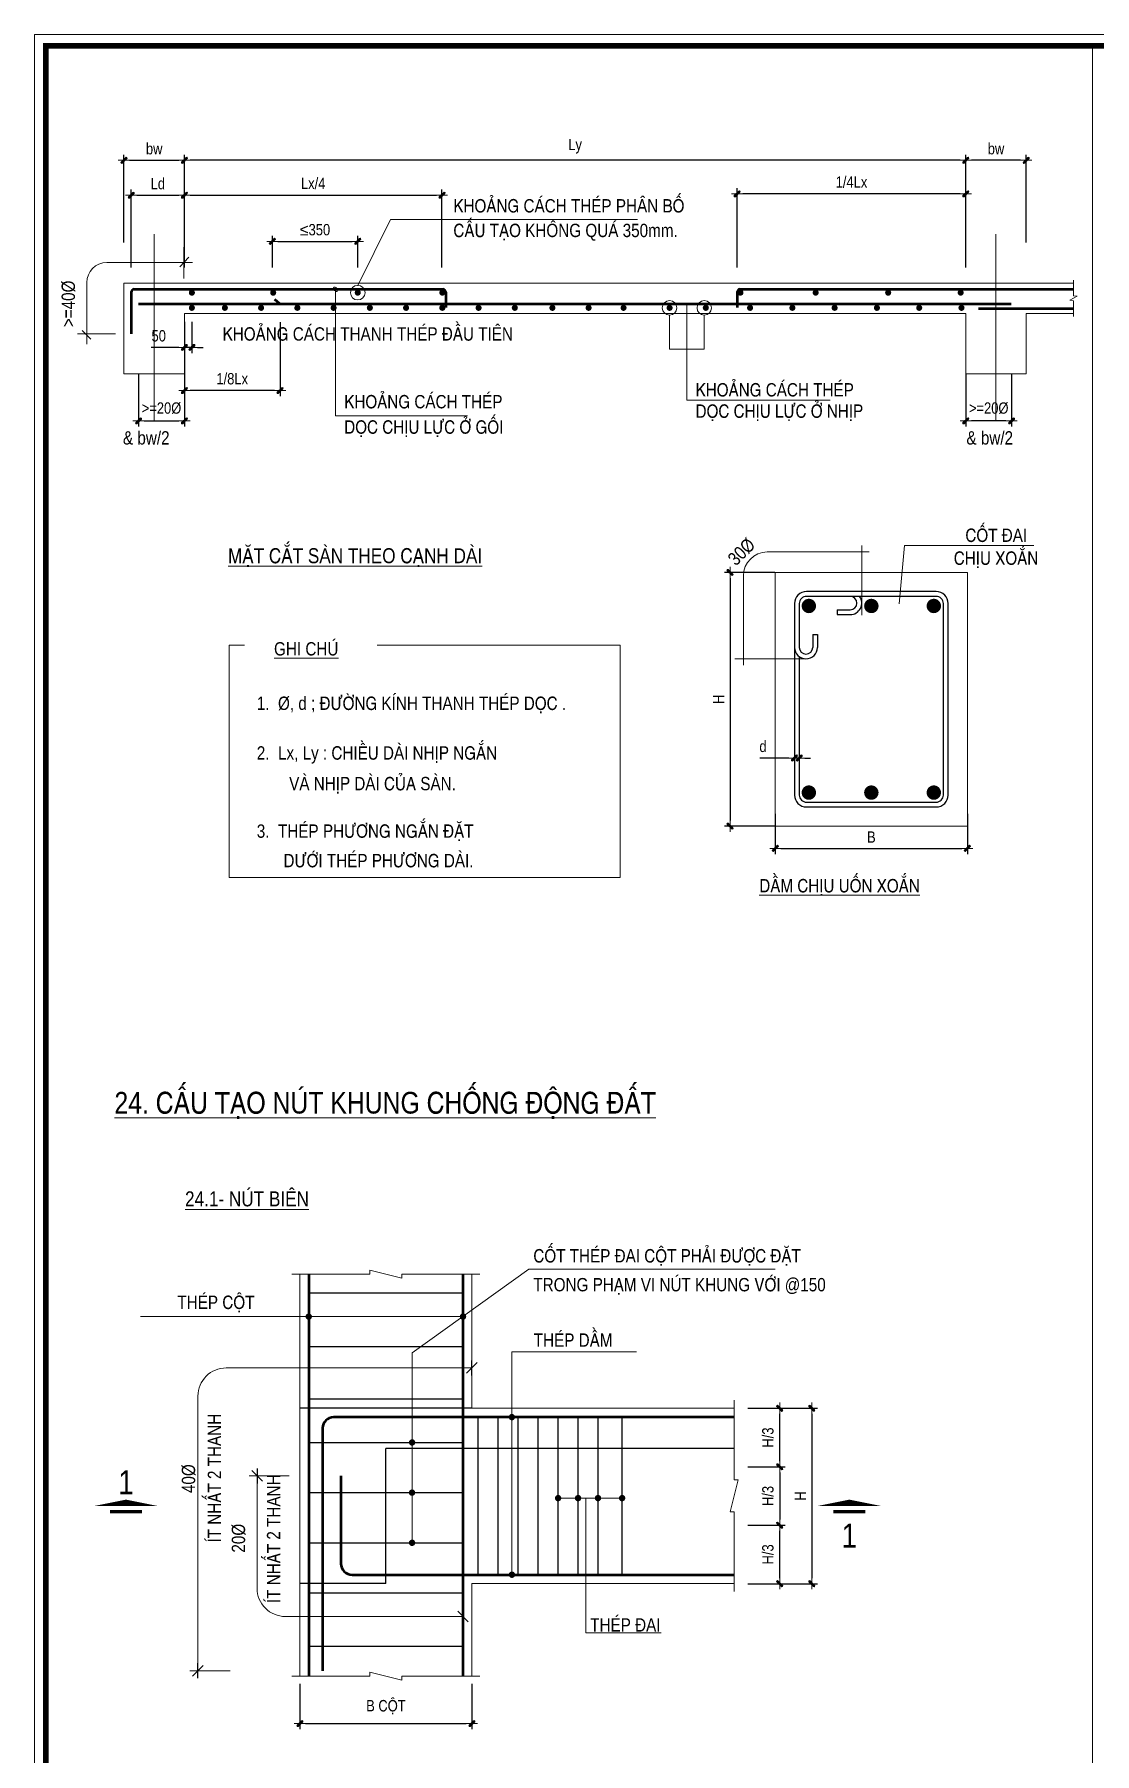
# Model space of a CAD drawing. Header units: millimetres. Extents: x -88960 to 836140, y 175458 to 320791.
# Drawn here: x 80740 to 99507, y 202930 to 233358 of the extents above; entities that cross this region are included whole.
import ezdxf
from ezdxf.enums import TextEntityAlignment as Align

# ---------------------------------------------------------------- set-up
doc = ezdxf.new("R2010")
doc.units = ezdxf.units.MM
doc.header["$LTSCALE"] = 1000
for name, pattern in [('CENTER', [2, 1.25, -0.25, 0.25, -0.25]), ('CENTER2', [1.125, 0.75, -0.125, 0.125, -0.125]), ('HIDDEN', [0.375, 0.25, -0.125])]:
    doc.linetypes.add(name, pattern=pattern)
doc.layers.get('0').update_dxf_attribs({"linetype": 'CONTINUOUS'})
doc.layers.get('DEFPOINTS').update_dxf_attribs({"linetype": 'CONTINUOUS'})
for name, color, linetype, lineweight in [('Ap0314_Kh', 253, 'CONTINUOUS', 15), ('CDAI', 6, 'CONTINUOUS', 25), ('CHUNHO', 1, 'CONTINUOUS', 13), ('CHUTO', 51, 'CONTINUOUS', 15), ('CTHEP', 4, 'CONTINUOUS', 50), ('DBAO', 2, 'CONTINUOUS', 13), ('DBao1', 2, 'CONTINUOUS', 9), ('DGIONG', 4, 'CONTINUOUS', 13), ('DTRUC', 9, 'CENTER', 9), ('HATCH', 253, 'CONTINUOUS', 5), ('KTH', 154, 'CONTINUOUS', 15), ('STICK', 1, 'CONTINUOUS', 9), ('TEXT', 1, 'CONTINUOUS', 15)]:
    doc.layers.add(name, color=color, linetype=linetype, lineweight=lineweight)
doc.layers.add('DIM', color=1, linetype='CONTINUOUS')
doc.layers.add('HIDDEN', color=9, linetype='HIDDEN')
doc.styles.add('Star-HelCon', font='VHELVCN_0.TTF')
doc.styles.add('TTP-HelCon', font='VHELVCN_0.TTF')
doc.dimstyles.new('Star-100', dxfattribs={"dimscale": 100, "dimtxt": 2, "dimasz": 1, "dimexe": 1, "dimexo": 0.0625, "dimgap": 0.09, "dimtad": 0, "dimtoh": 1, "dimdec": 4, "dimrnd": 1, "dimdsep": 46, "dimtxsty": 'Star-HelCon', "dimblk": 'Stick', "dimcen": 0.09, "dimdle": 1.5, "dimclrd": 256, "dimclre": 256, "dimclrt": 7, "dimadec": 0, "dimazin": 0, "dimtfac": 1, "dimtdec": 4, "dimtix": 1, "dimtmove": 0, "dimatfit": 3, "dimfxl": 0.18, "dimtvp": 1, "dimtolj": 1, "dimtzin": 0, "dimarcsym": 2})

# ---------------------------------------------------------------- blocks, each defined once
blk = doc.blocks.new('Stick')
at = {"layer": 'STICK'}
h = blk.add_hatch(color=256, dxfattribs=at)
edge = h.paths.add_edge_path()
edge.add_line((0.3, 0.5), (-0.5, -0.3))
edge.add_arc((-0.4, -0.4), 0.141, 135, 315)
edge.add_line((-0.3, -0.5), (0.5, 0.3))
edge.add_arc((0.4, 0.4), 0.141, 315, 495)
blk.add_line((1, 0), (-1, 0), dxfattribs=at)
blk.add_lwpolyline([(0.3, 0.5), (-0.5, -0.3, 1), (-0.3, -0.5), (0.5, 0.3, 1), (0.3, 0.5, 1)], format="xyb", dxfattribs=at)
blk = doc.blocks.new('*D614')
at = {"layer": 'DEFPOINTS', "color": 0, "transparency": 16777216}
for p in [(97226, 227349), (98037, 227349), (97226, 226517)]:
    blk.add_point(p, dxfattribs=at)
at = {"layer": 'KTH', "lineweight": -2, "transparency": 16777216}
for p, q in [((97226, 227343), (97226, 226417)), ((98037, 227343), (98037, 226417)), ((97937, 226517), (97326, 226517))]:
    blk.add_line(p, q, dxfattribs=at)
at = {"layer": 'KTH', "lineweight": -2, "transparency": 16777216, "xscale": 100, "yscale": 100, "zscale": 100, "rotation": 180}
blk.add_blockref('Stick', (97226, 226517), dxfattribs=at)
at = {"layer": 'KTH', "lineweight": -2, "transparency": 16777216, "xscale": 100, "yscale": 100, "zscale": 100}
blk.add_blockref('Stick', (98037, 226517), dxfattribs=at)
at = {"layer": 'KTH', "color": 7, "transparency": 16777216, "insert": (97632, 226741), "char_height": 200, "attachment_point": 5, "style": 'Star-HelCon'}
blk.add_mtext('\\A1;>=20Þ', dxfattribs=at)
blk = doc.blocks.new('*D615')
at = {"layer": 'DEFPOINTS', "color": 0, "transparency": 16777216}
for p in [(93179, 230535), (93179, 229226), (97226, 229226)]:
    blk.add_point(p, dxfattribs=at)
at = {"layer": 'KTH', "lineweight": -2, "transparency": 16777216}
for p, q in [((93179, 229232), (93179, 230635)), ((97126, 230535), (93279, 230535)), ((97226, 229232), (97226, 230635))]:
    blk.add_line(p, q, dxfattribs=at)
at = {"layer": 'KTH', "lineweight": -2, "transparency": 16777216, "xscale": 100, "yscale": 100, "zscale": 100, "rotation": 180}
blk.add_blockref('Stick', (93179, 230535), dxfattribs=at)
at = {"layer": 'KTH', "lineweight": -2, "transparency": 16777216, "xscale": 100, "yscale": 100, "zscale": 100}
blk.add_blockref('Stick', (97226, 230535), dxfattribs=at)
at = {"layer": 'KTH', "color": 7, "transparency": 16777216, "insert": (95203, 230743), "char_height": 200, "attachment_point": 5, "style": 'Star-HelCon'}
blk.add_mtext('\\A1;1/4Lx', dxfattribs=at)
blk = doc.blocks.new('*D616')
at = {"layer": 'DEFPOINTS', "color": 0, "transparency": 16777216}
for p in [(97226, 231129), (97226, 229670), (98296, 229670)]:
    blk.add_point(p, dxfattribs=at)
at = {"layer": 'KTH', "lineweight": -2, "transparency": 16777216}
for p, q in [((97226, 229676), (97226, 231229)), ((98196, 231129), (97326, 231129)), ((98296, 229676), (98296, 231229))]:
    blk.add_line(p, q, dxfattribs=at)
at = {"layer": 'KTH', "lineweight": -2, "transparency": 16777216, "xscale": 100, "yscale": 100, "zscale": 100, "rotation": 180}
blk.add_blockref('Stick', (97226, 231129), dxfattribs=at)
at = {"layer": 'KTH', "lineweight": -2, "transparency": 16777216, "xscale": 100, "yscale": 100, "zscale": 100}
blk.add_blockref('Stick', (98296, 231129), dxfattribs=at)
at = {"layer": 'KTH', "color": 7, "transparency": 16777216, "insert": (97761, 231333), "char_height": 200, "attachment_point": 5, "style": 'Star-HelCon'}
blk.add_mtext('\\A1;bw', dxfattribs=at)
blk = doc.blocks.new('*D634')
at = {"layer": 'DEFPOINTS', "color": 0, "transparency": 16777216}
for p in [(83396, 228277), (83529, 228277), (83529, 227818)]:
    blk.add_point(p, dxfattribs=at)
at = {"layer": 'KTH', "lineweight": -2, "transparency": 16777216}
for p, q in [((83396, 228271), (83396, 227718)), ((83529, 228271), (83529, 227718)), ((83296, 227818), (82810, 227818)), ((83529, 227818), (83396, 227818)), ((83629, 227818), (83729, 227818))]:
    blk.add_line(p, q, dxfattribs=at)
at = {"layer": 'KTH', "lineweight": -2, "transparency": 16777216, "xscale": 100, "yscale": 100, "zscale": 100}
blk.add_blockref('Stick', (83396, 227818), dxfattribs=at)
at = {"layer": 'KTH', "lineweight": -2, "transparency": 16777216, "xscale": 100, "yscale": 100, "zscale": 100, "rotation": 180}
blk.add_blockref('Stick', (83529, 227818), dxfattribs=at)
at = {"layer": 'KTH', "color": 7, "transparency": 16777216, "insert": (82941, 228022), "char_height": 200, "attachment_point": 5, "style": 'Star-HelCon'}
blk.add_mtext('\\A1;50', dxfattribs=at)
blk = doc.blocks.new('*D635')
at = {"layer": 'DEFPOINTS', "color": 0, "transparency": 16777216}
for p in [(83396, 228270), (85088, 228270), (83396, 227055)]:
    blk.add_point(p, dxfattribs=at)
at = {"layer": 'KTH', "lineweight": -2, "transparency": 16777216}
for p, q in [((83396, 228264), (83396, 226955)), ((85088, 228264), (85088, 226955)), ((84988, 227055), (83496, 227055))]:
    blk.add_line(p, q, dxfattribs=at)
at = {"layer": 'KTH', "lineweight": -2, "transparency": 16777216, "xscale": 100, "yscale": 100, "zscale": 100, "rotation": 180}
blk.add_blockref('Stick', (83396, 227055), dxfattribs=at)
at = {"layer": 'KTH', "lineweight": -2, "transparency": 16777216, "xscale": 100, "yscale": 100, "zscale": 100}
blk.add_blockref('Stick', (85088, 227055), dxfattribs=at)
at = {"layer": 'KTH', "color": 7, "transparency": 16777216, "insert": (84242, 227262), "char_height": 200, "attachment_point": 5, "style": 'Star-HelCon'}
blk.add_mtext('\\A1;1/8Lx', dxfattribs=at)
blk = doc.blocks.new('*D636')
at = {"layer": 'DEFPOINTS', "color": 0, "transparency": 16777216}
for p in [(82585, 227349), (83396, 227349), (83396, 226517)]:
    blk.add_point(p, dxfattribs=at)
at = {"layer": 'KTH', "lineweight": -2, "transparency": 16777216}
for p, q in [((82585, 227343), (82585, 226417)), ((83396, 227343), (83396, 226417)), ((82685, 226517), (83296, 226517))]:
    blk.add_line(p, q, dxfattribs=at)
at = {"layer": 'KTH', "lineweight": -2, "transparency": 16777216, "xscale": 100, "yscale": 100, "zscale": 100, "rotation": 180}
blk.add_blockref('Stick', (82585, 226517), dxfattribs=at)
at = {"layer": 'KTH', "lineweight": -2, "transparency": 16777216, "xscale": 100, "yscale": 100, "zscale": 100}
blk.add_blockref('Stick', (83396, 226517), dxfattribs=at)
at = {"layer": 'KTH', "color": 7, "transparency": 16777216, "insert": (82990, 226741), "char_height": 200, "attachment_point": 5, "style": 'Star-HelCon'}
blk.add_mtext('\\A1;>=20Þ', dxfattribs=at)
blk = doc.blocks.new('*D637')
at = {"layer": 'DEFPOINTS', "color": 0, "transparency": 16777216}
for p in [(83396, 231129), (82326, 229670), (83396, 229670)]:
    blk.add_point(p, dxfattribs=at)
at = {"layer": 'KTH', "lineweight": -2, "transparency": 16777216}
for p, q in [((82326, 229676), (82326, 231229)), ((82426, 231129), (83296, 231129)), ((83396, 229676), (83396, 231229))]:
    blk.add_line(p, q, dxfattribs=at)
at = {"layer": 'KTH', "lineweight": -2, "transparency": 16777216, "xscale": 100, "yscale": 100, "zscale": 100, "rotation": 180}
blk.add_blockref('Stick', (82326, 231129), dxfattribs=at)
at = {"layer": 'KTH', "lineweight": -2, "transparency": 16777216, "xscale": 100, "yscale": 100, "zscale": 100}
blk.add_blockref('Stick', (83396, 231129), dxfattribs=at)
at = {"layer": 'KTH', "color": 7, "transparency": 16777216, "insert": (82861, 231333), "char_height": 200, "attachment_point": 5, "style": 'Star-HelCon'}
blk.add_mtext('\\A1;bw', dxfattribs=at)
blk = doc.blocks.new('*D638')
at = {"layer": 'DEFPOINTS', "color": 0, "transparency": 16777216}
for p in [(83396, 230511), (82455, 229226), (83396, 229226)]:
    blk.add_point(p, dxfattribs=at)
at = {"layer": 'KTH', "lineweight": -2, "transparency": 16777216}
for p, q in [((82455, 229232), (82455, 230611)), ((82555, 230511), (83296, 230511)), ((83396, 229232), (83396, 230611))]:
    blk.add_line(p, q, dxfattribs=at)
at = {"layer": 'KTH', "lineweight": -2, "transparency": 16777216, "xscale": 100, "yscale": 100, "zscale": 100, "rotation": 180}
blk.add_blockref('Stick', (82455, 230511), dxfattribs=at)
at = {"layer": 'KTH', "lineweight": -2, "transparency": 16777216, "xscale": 100, "yscale": 100, "zscale": 100}
blk.add_blockref('Stick', (83396, 230511), dxfattribs=at)
at = {"layer": 'KTH', "color": 7, "transparency": 16777216, "insert": (82925, 230716), "char_height": 200, "attachment_point": 5, "style": 'Star-HelCon'}
blk.add_mtext('\\A1;Ld', dxfattribs=at)
blk = doc.blocks.new('*D639')
at = {"layer": 'DEFPOINTS', "color": 0, "transparency": 16777216}
for p in [(87955, 230511), (83396, 229226), (87955, 229226)]:
    blk.add_point(p, dxfattribs=at)
at = {"layer": 'KTH', "lineweight": -2, "transparency": 16777216}
for p, q in [((83396, 229232), (83396, 230611)), ((83496, 230511), (87855, 230511)), ((87955, 229232), (87955, 230611))]:
    blk.add_line(p, q, dxfattribs=at)
at = {"layer": 'KTH', "lineweight": -2, "transparency": 16777216, "xscale": 100, "yscale": 100, "zscale": 100, "rotation": 180}
blk.add_blockref('Stick', (83396, 230511), dxfattribs=at)
at = {"layer": 'KTH', "lineweight": -2, "transparency": 16777216, "xscale": 100, "yscale": 100, "zscale": 100}
blk.add_blockref('Stick', (87955, 230511), dxfattribs=at)
at = {"layer": 'KTH', "color": 7, "transparency": 16777216, "insert": (85675, 230719), "char_height": 200, "attachment_point": 5, "style": 'Star-HelCon'}
blk.add_mtext('\\A1;Lx/4', dxfattribs=at)
blk = doc.blocks.new('*D640')
at = {"layer": 'DEFPOINTS', "color": 0, "transparency": 16777216}
for p in [(86464, 229695), (84952, 229226), (86464, 229226)]:
    blk.add_point(p, dxfattribs=at)
at = {"layer": 'KTH', "lineweight": -2, "transparency": 16777216}
for p, q in [((84952, 229232), (84952, 229795)), ((86464, 229232), (86464, 229795)), ((85052, 229695), (86364, 229695))]:
    blk.add_line(p, q, dxfattribs=at)
at = {"layer": 'KTH', "lineweight": -2, "transparency": 16777216, "xscale": 100, "yscale": 100, "zscale": 100, "rotation": 180}
blk.add_blockref('Stick', (84952, 229695), dxfattribs=at)
at = {"layer": 'KTH', "lineweight": -2, "transparency": 16777216, "xscale": 100, "yscale": 100, "zscale": 100}
blk.add_blockref('Stick', (86464, 229695), dxfattribs=at)
at = {"layer": 'KTH', "color": 7, "transparency": 16777216, "insert": (85708, 229900), "char_height": 200, "attachment_point": 5, "style": 'Star-HelCon'}
blk.add_mtext('\\A1;{\\fArial|b0|i0|c0|p34;≤}350', dxfattribs=at)
blk = doc.blocks.new('*D660')
at = {"layer": 'DEFPOINTS', "color": 0, "transparency": 16777216}
for p in [(83396, 231129), (83396, 229670), (97226, 229670)]:
    blk.add_point(p, dxfattribs=at)
at = {"layer": 'KTH', "lineweight": -2, "transparency": 16777216}
for p, q in [((83396, 229676), (83396, 231229)), ((97126, 231129), (83496, 231129)), ((97226, 229676), (97226, 231229))]:
    blk.add_line(p, q, dxfattribs=at)
at = {"layer": 'KTH', "lineweight": -2, "transparency": 16777216, "xscale": 100, "yscale": 100, "zscale": 100, "rotation": 180}
blk.add_blockref('Stick', (83396, 231129), dxfattribs=at)
at = {"layer": 'KTH', "lineweight": -2, "transparency": 16777216, "xscale": 100, "yscale": 100, "zscale": 100}
blk.add_blockref('Stick', (97226, 231129), dxfattribs=at)
at = {"layer": 'KTH', "color": 7, "transparency": 16777216, "insert": (90311, 231379), "char_height": 200, "attachment_point": 5, "style": 'Star-HelCon'}
blk.add_mtext('\\A1;Ly', dxfattribs=at)
blk = doc.blocks.new('*D661')
at = {"layer": 'DEFPOINTS', "color": 0, "transparency": 16777216}
for p in [(94194, 220904), (94279, 220904), (94279, 220551)]:
    blk.add_point(p, dxfattribs=at)
at = {"layer": 'KTH', "lineweight": -2, "transparency": 16777216}
for p, q in [((94194, 220898), (94194, 220451)), ((94279, 220898), (94279, 220451)), ((94094, 220551), (93578, 220551)), ((94279, 220551), (94194, 220551)), ((94379, 220551), (94479, 220551))]:
    blk.add_line(p, q, dxfattribs=at)
at = {"layer": 'KTH', "lineweight": -2, "transparency": 16777216, "xscale": 100, "yscale": 100, "zscale": 100}
blk.add_blockref('Stick', (94194, 220551), dxfattribs=at)
at = {"layer": 'KTH', "lineweight": -2, "transparency": 16777216, "xscale": 100, "yscale": 100, "zscale": 100, "rotation": 180}
blk.add_blockref('Stick', (94279, 220551), dxfattribs=at)
at = {"layer": 'KTH', "color": 7, "transparency": 16777216, "insert": (93637, 220755), "char_height": 200, "attachment_point": 5, "style": 'Star-HelCon'}
blk.add_mtext('\\A1;d', dxfattribs=at)
blk = doc.blocks.new('*D662')
at = {"layer": 'DEFPOINTS', "color": 0, "transparency": 16777216}
for p in [(93855, 219568), (97254, 219568), (97254, 218952)]:
    blk.add_point(p, dxfattribs=at)
at = {"layer": 'KTH', "lineweight": -2, "transparency": 16777216}
for p, q in [((93855, 219562), (93855, 218852)), ((97254, 219562), (97254, 218852)), ((93955, 218952), (97154, 218952))]:
    blk.add_line(p, q, dxfattribs=at)
at = {"layer": 'KTH', "lineweight": -2, "transparency": 16777216, "xscale": 100, "yscale": 100, "zscale": 100, "rotation": 180}
blk.add_blockref('Stick', (93855, 218952), dxfattribs=at)
at = {"layer": 'KTH', "lineweight": -2, "transparency": 16777216, "xscale": 100, "yscale": 100, "zscale": 100}
blk.add_blockref('Stick', (97254, 218952), dxfattribs=at)
at = {"layer": 'KTH', "color": 7, "transparency": 16777216, "insert": (95555, 219152), "char_height": 200, "attachment_point": 5, "style": 'Star-HelCon'}
blk.add_mtext('\\A1;B', dxfattribs=at)
blk = doc.blocks.new('*D663')
at = {"layer": 'DEFPOINTS', "color": 0, "transparency": 16777216}
for p in [(93855, 223836), (93053, 219345), (93855, 219345)]:
    blk.add_point(p, dxfattribs=at)
at = {"layer": 'KTH', "lineweight": -2, "transparency": 16777216}
for p, q in [((93848, 223836), (92953, 223836)), ((93053, 223736), (93053, 219445)), ((93848, 219345), (92953, 219345))]:
    blk.add_line(p, q, dxfattribs=at)
at = {"layer": 'KTH', "lineweight": -2, "transparency": 16777216, "xscale": 100, "yscale": 100, "zscale": 100}
for p, rotation in [((93053, 223836), 90), ((93053, 219345), 270)]:
    blk.add_blockref('Stick', p, dxfattribs=dict(at, rotation=rotation))
at = {"layer": 'KTH', "color": 7, "transparency": 16777216, "insert": (92853, 221590), "char_height": 200, "attachment_point": 5, "rotation": 90, "style": 'Star-HelCon'}
blk.add_mtext('\\A1;H', dxfattribs=at)
blk = doc.blocks.new('D')
at = {"layer": 'DIM'}
blk.add_line((150, 0), (-150, 0), dxfattribs=at)
at = {"layer": 'DIM', "color": 3}
blk.add_line((106, 106), (-106, -106), dxfattribs=at)
blk = doc.blocks.new('*D671')
at = {"layer": 'DEFPOINTS', "color": 0, "transparency": 16777216}
for p in [(85439, 204174), (88485, 204174), (88485, 203463)]:
    blk.add_point(p, dxfattribs=at)
at = {"layer": 'KTH', "lineweight": -2, "transparency": 16777216}
for p, q in [((85439, 204168), (85439, 203363)), ((88485, 204168), (88485, 203363)), ((85539, 203463), (88385, 203463))]:
    blk.add_line(p, q, dxfattribs=at)
at = {"layer": 'KTH', "lineweight": -2, "transparency": 16777216, "xscale": 100, "yscale": 100, "zscale": 100, "rotation": 180}
blk.add_blockref('Stick', (85439, 203463), dxfattribs=at)
at = {"layer": 'KTH', "lineweight": -2, "transparency": 16777216, "xscale": 100, "yscale": 100, "zscale": 100}
blk.add_blockref('Stick', (88485, 203463), dxfattribs=at)
at = {"layer": 'KTH', "color": 7, "transparency": 16777216, "insert": (86962, 203753), "char_height": 200, "attachment_point": 5, "style": 'Star-HelCon'}
blk.add_mtext('\\A1;B COÄT', dxfattribs=at)
blk = doc.blocks.new('*D672')
at = {"layer": 'DEFPOINTS', "color": 0, "transparency": 16777216}
for p in [(93790, 209044), (93790, 205938), (94500, 205938)]:
    blk.add_point(p, dxfattribs=at)
at = {"layer": 'KTH', "lineweight": -2, "transparency": 16777216}
for p, q in [((93796, 209044), (94600, 209044)), ((94500, 208944), (94500, 206038)), ((93796, 205938), (94600, 205938))]:
    blk.add_line(p, q, dxfattribs=at)
at = {"layer": 'KTH', "lineweight": -2, "transparency": 16777216, "xscale": 100, "yscale": 100, "zscale": 100}
for p, rotation in [((94500, 209044), 90), ((94500, 205938), 270)]:
    blk.add_blockref('Stick', p, dxfattribs=dict(at, rotation=rotation))
at = {"layer": 'KTH', "color": 7, "transparency": 16777216, "insert": (94300, 207491), "char_height": 200, "attachment_point": 5, "rotation": 90, "style": 'Star-HelCon'}
blk.add_mtext('\\A1;H', dxfattribs=at)
blk = doc.blocks.new('*D673')
at = {"layer": 'DEFPOINTS', "color": 0, "transparency": 16777216}
for p in [(93363, 209042), (93932, 209042), (93363, 208007)]:
    blk.add_point(p, dxfattribs=at)
at = {"layer": 'KTH', "lineweight": -2, "transparency": 16777216}
for p, q in [((93370, 209042), (94032, 209042)), ((93932, 208107), (93932, 208942)), ((93370, 208007), (94032, 208007))]:
    blk.add_line(p, q, dxfattribs=at)
at = {"layer": 'KTH', "lineweight": -2, "transparency": 16777216, "xscale": 100, "yscale": 100, "zscale": 100}
for p, rotation in [((93932, 209042), 90), ((93932, 208007), 270)]:
    blk.add_blockref('Stick', p, dxfattribs=dict(at, rotation=rotation))
at = {"layer": 'KTH', "color": 7, "transparency": 16777216, "insert": (93724, 208524), "char_height": 200, "attachment_point": 5, "rotation": 90, "style": 'Star-HelCon'}
blk.add_mtext('\\A1;H/3', dxfattribs=at)
blk = doc.blocks.new('*D676')
at = {"layer": 'DEFPOINTS', "color": 0, "transparency": 16777216}
for p in [(93363, 206973), (93932, 206973), (93363, 205938)]:
    blk.add_point(p, dxfattribs=at)
at = {"layer": 'KTH', "lineweight": -2, "transparency": 16777216}
for p, q in [((93370, 206973), (94032, 206973)), ((93932, 206038), (93932, 206873)), ((93370, 205938), (94032, 205938))]:
    blk.add_line(p, q, dxfattribs=at)
at = {"layer": 'KTH', "lineweight": -2, "transparency": 16777216, "xscale": 100, "yscale": 100, "zscale": 100}
for p, rotation in [((93932, 206973), 90), ((93932, 205938), 270)]:
    blk.add_blockref('Stick', p, dxfattribs=dict(at, rotation=rotation))
at = {"layer": 'KTH', "color": 7, "transparency": 16777216, "insert": (93724, 206456), "char_height": 200, "attachment_point": 5, "rotation": 90, "style": 'Star-HelCon'}
blk.add_mtext('\\A1;H/3', dxfattribs=at)
blk = doc.blocks.new('*D677')
at = {"layer": 'DEFPOINTS', "color": 0, "transparency": 16777216}
for p in [(93363, 208007), (93363, 206973), (93932, 206973)]:
    blk.add_point(p, dxfattribs=at)
at = {"layer": 'KTH', "lineweight": -2, "transparency": 16777216}
for p, q in [((93370, 208007), (94032, 208007)), ((93932, 207907), (93932, 207073)), ((93370, 206973), (94032, 206973))]:
    blk.add_line(p, q, dxfattribs=at)
at = {"layer": 'KTH', "lineweight": -2, "transparency": 16777216, "xscale": 100, "yscale": 100, "zscale": 100}
for p, rotation in [((93932, 208007), 90), ((93932, 206973), 270)]:
    blk.add_blockref('Stick', p, dxfattribs=dict(at, rotation=rotation))
at = {"layer": 'KTH', "color": 7, "transparency": 16777216, "insert": (93724, 207490), "char_height": 200, "attachment_point": 5, "rotation": 90, "style": 'Star-HelCon'}
blk.add_mtext('\\A1;H/3', dxfattribs=at)
blk = doc.blocks.new('DauCat1')
at = {"layer": 'DBao1'}
blk.add_lwpolyline([(0, -150, 0, 800, 0), (0, -70, 800, 800, 0)], format="xyseb", dxfattribs=at)
at = {"layer": 'DBao1', "const_width": 40}
blk.add_lwpolyline([(-200, 0), (200, 0)], dxfattribs=at)
blk = doc.blocks.new('CHG_XX_Khung ten')
blk.add_lwpolyline([(15, 579), (826, 579), (826, 15), (15, 15)], close=True)
at = {"color": 4, "linetype": 'Continuous', "const_width": 1}
blk.add_lwpolyline([(17, 577), (824, 577), (824, 17), (17, 17)], close=True, dxfattribs=at)

msp = doc.modelspace()

# ---------------------------------------------------------------- linework, layer by layer
at = {"layer": 'CDAI'}
for p, q in [((94952.5161, 223173.18855), (94952.5161, 223088.32935)), ((94952.5161, 223173.18855), (95181.10557, 223173.18855)), ((94952.5161, 223088.32935), (95181.10557, 223088.32935)), ((94517.08233, 222737.75478), (94601.94153, 222737.75478)), ((94517.08233, 222737.75478), (94517.08233, 222509.16531)), ((94601.94153, 222737.75478), (94601.94153, 222509.16531))]:
    msp.add_line(p, q, dxfattribs=at)
at = {"layer": 'CDAI', "ltscale": 5}
for p, q in [((85596.74579, 211083.18169), (88326.68758, 211083.18169)), ((85596.74579, 210133.36986), (88326.68758, 210133.36986)), ((85596.74579, 209207.23429), (88326.68758, 209207.23429)), ((88596.70762, 206096.51426), (88596.70762, 208885.4914)), ((88950.01972, 206096.51426), (88950.01972, 208885.4914)), ((89303.33182, 206096.51426), (89303.33182, 208885.4914)), ((89656.64392, 206096.51426), (89656.64392, 208885.4914)), ((90009.95602, 206096.51426), (90009.95602, 208885.4914)), ((90363.26812, 206096.51426), (90363.26812, 208885.4914)), ((90716.58022, 206096.51426), (90716.58022, 208885.4914)), ((91142.81413, 206096.51426), (91142.81413, 208885.4914)), ((85596.74579, 208437.25938), (88326.68758, 208437.25938)), ((85596.74579, 207549.27206), (88326.68758, 207549.27206)), ((85596.74579, 206661.28473), (88326.68758, 206661.28473)), ((85596.74579, 205773.29741), (88326.68758, 205773.29741)), ((85596.74579, 204830.49164), (88326.68758, 204830.49164))]:
    msp.add_line(p, q, dxfattribs=at)
at = {"layer": 'CDAI'}
msp.add_lwpolyline([(94406.235, 219684.06098), (96702.82128, 219684.06098, 0.4142135624), (96914.96928, 219896.20898), (96914.96928, 223284.03588, 0.4142135624), (96702.82128, 223496.18388), (94406.235, 223496.18388, 0.4142135624), (94194.087, 223284.03588), (94194.087, 219896.20898, 0.4142135624)], format="xyb", close=True, dxfattribs=at)
msp.add_lwpolyline([(94278.9462, 222343.6083), (94278.9462, 219896.20898, 0.4142135624), (94406.235, 219768.92018), (96702.82128, 219768.92018, 0.4142135624), (96830.11008, 219896.20898), (96830.11008, 223284.03588, 0.4142135624), (96702.82128, 223411.32468), (94406.235, 223411.32468, 0.4142135624), (94278.9462, 223284.03588), (94278.9462, 223047.66059)], format="xyb", dxfattribs=at)
msp.add_lwpolyline([(94278.9462, 223047.66059), (94278.9462, 222509.16531)], dxfattribs=at)
for centre, radius, start, end in [((95181.10557, 223292.25662), 203.92727, 270, 35.723565042), ((95181.10557, 223292.25662), 119.06807, 270, 90), ((94398.01426, 222509.16531), 203.92727, 180, 0), ((94398.01426, 222509.16531), 119.06807, 180, 0)]:
    msp.add_arc(centre, radius, start, end, dxfattribs=at)
at = {"layer": 'CTHEP'}
for p, q in [((82508.11213, 228846.33915), (87968.23493, 228846.33915)), ((93232.42219, 228846.33915), (99130.7587, 228846.33915)), ((82454.65083, 228792.87786), (82454.65083, 228056.00925)), ((82584.79002, 228589.72493), (98029.63464, 228589.72493)), ((85087.55297, 228589.72493), (84997.31698, 228664.83869)), ((88021.69622, 228792.87786), (88021.69622, 228525.57138)), ((93178.96089, 228792.87786), (93178.96089, 228525.57138)), ((97448.52319, 228504.18686), (99122.02691, 228504.18686)), ((93124.39415, 208885.4914), (86036.07568, 208885.4914)), ((85839.96836, 208689.38408), (85839.96836, 204396.55951)), ((86166.19959, 207845.0311), (86166.19959, 206292.62158)), ((86362.30691, 206096.51426), (93124.39415, 206096.51426))]:
    msp.add_line(p, q, dxfattribs=at)
for points, const_width in [([(83501.0465, 228786.72982, 1), (83554.50779, 228786.72982, 1)], 53.4613), ([(84940.43191, 228786.72982, 1), (84993.8932, 228786.72982, 1)], 53.4613), ([(86437.34819, 228786.72982, 1), (86490.80949, 228786.72982, 1)], 53.4613), ([(87934.26448, 228786.72982, 1), (87987.72578, 228786.72982, 1)], 53.4613), ([(93211.0314, 228786.72982, 1), (93264.4927, 228786.72982, 1)], 53.4613), ([(94542.81296, 228786.72982, 1), (94596.27425, 228786.72982, 1)], 53.4613), ([(95825.88406, 228786.72982, 1), (95879.34536, 228786.72982, 1)], 53.4613), ([(97108.95517, 228786.72982, 1), (97162.41646, 228786.72982, 1)], 53.4613), ([(83501.0465, 228517.96285, 1), (83554.50779, 228517.96285, 1)], 53.4613), ([(84085.05117, 228517.96285, 1), (84138.51247, 228517.96285, 1)], 53.4613), ([(84726.58672, 228517.96285, 1), (84780.04802, 228517.96285, 1)], 53.4613), ([(85368.12227, 228517.96285, 1), (85421.58357, 228517.96285, 1)], 53.4613), ([(86009.65783, 228517.96285, 1), (86063.11912, 228517.96285, 1)], 53.4613), ([(86651.19338, 228517.96285, 1), (86704.65467, 228517.96285, 1)], 53.4613), ([(87292.72893, 228517.96285, 1), (87346.19023, 228517.96285, 1)], 53.4613), ([(87934.26448, 228517.96285, 1), (87987.72578, 228517.96285, 1)], 53.4613), ([(88575.80003, 228517.96285, 1), (88629.26133, 228517.96285, 1)], 53.4613), ([(89217.33559, 228517.96285, 1), (89270.79688, 228517.96285, 1)], 53.4613), ([(89882.38719, 228517.96285, 1), (89935.84849, 228517.96285, 1)], 53.4613), ([(90523.92274, 228517.96285, 1), (90577.38404, 228517.96285, 1)], 53.4613), ([(91141.94224, 228517.96285, 1), (91195.40354, 228517.96285, 1)], 53.4613), ([(91956.67571, 228517.96285, 1), (92010.137, 228517.96285, 1)], 53.4613), ([(92598.21126, 228517.96285, 1), (92651.67255, 228517.96285, 1)], 53.4613), ([(93381.3663, 228517.96285, 1), (93434.8276, 228517.96285, 1)], 53.4613), ([(94129.82445, 228517.96285, 1), (94183.28574, 228517.96285, 1)], 53.4613), ([(94878.28259, 228517.96285, 1), (94931.74389, 228517.96285, 1)], 53.4613), ([(95626.74073, 228517.96285, 1), (95680.20203, 228517.96285, 1)], 53.4613), ([(96375.19888, 228517.96285, 1), (96428.66017, 228517.96285, 1)], 53.4613), ([(97123.65702, 228517.96285, 1), (97177.11832, 228517.96285, 1)], 53.4613), ([(94385.0202, 223241.60628, -1), (94512.309, 223241.60628, -1)], 127.2888), ([(95490.88374, 223241.60628, -1), (95618.17254, 223241.60628, -1)], 127.2888), ([(96724.03608, 223241.60628, 1), (96596.74728, 223241.60628, 1)], 127.2888), ([(94385.0202, 219938.63858, 1), (94512.309, 219938.63858, 1)], 127.2888), ([(95490.88374, 219938.63858, 1), (95618.17254, 219938.63858, 1)], 127.2888), ([(96724.03608, 219938.63858, -1), (96596.74728, 219938.63858, -1)], 127.2888)]:
    msp.add_lwpolyline(points, format="xyb", close=True, dxfattribs=dict(at, const_width=const_width))
for points in [[(85596.74579, 211415.21638), (85596.74579, 204299.62959)], [(88326.68758, 211415.21638), (88326.68758, 204299.62959)]]:
    msp.add_lwpolyline(points, dxfattribs=at)
for centre, radius, start, end in [((82508.11213, 228792.87786), 53.4613, 90, 180), ((87968.23493, 228792.87786), 53.4613, 0, 90), ((93232.42219, 228792.87786), 53.4613, 90, 180), ((86036.07568, 208689.38408), 196.10732, 90, 180), ((86362.30691, 206292.62158), 196.10732, 180, 270)]:
    msp.add_arc(centre, radius, start, end, dxfattribs=at)
at = {"layer": 'DBAO'}
for p, q in [((99470.16149, 233158.03182), (99470.16149, 192816.00909)), ((82326.34372, 227349.42287), (82326.34372, 228953.26175)), ((82326.34372, 228953.26175), (99130.7587, 228953.26175)), ((83395.56964, 227349.42287), (83395.56964, 228418.64879)), ((83395.56964, 228418.64879), (97226.29597, 228418.64879)), ((97226.29597, 227349.42287), (97226.29597, 228418.64879)), ((98295.52189, 227349.42287), (98295.52189, 228418.64879)), ((98295.52189, 228418.64879), (99130.7587, 228418.64879)), ((82326.34372, 227349.42287), (83395.56964, 227349.42287)), ((97226.29597, 227349.42287), (98295.52189, 227349.42287)), ((85438.57719, 211415.21638), (85438.57719, 204299.62959)), ((88484.85618, 211415.21638), (88484.85618, 209043.66)), ((88484.85618, 209043.66), (93124.39415, 209043.66)), ((88484.85618, 205938.34566), (93124.39415, 205938.34566)), ((88484.85618, 205938.34566), (88484.85618, 204299.62959))]:
    msp.add_line(p, q, dxfattribs=at)
msp.add_lwpolyline([(93854.6502, 219344.62418), (97254.40608, 219344.62418), (97254.40608, 223835.62068), (93854.6502, 223835.62068)], close=True, dxfattribs=at)
at = {"layer": 'DBAO', "ltscale": 300}
msp.add_lwpolyline([(86809.69274, 222547.44554), (91110.32762, 222547.44554), (91110.32762, 218437.56577), (84188.2769, 218437.56577), (84188.2769, 222547.44554), (84458.28674, 222547.44554)], dxfattribs=at)
at = {"layer": 'DBAO'}
for points in [[(88626.28818, 211415.21638), (87244.58068, 211415.21638), (87244.58068, 211344.50038), (86678.85268, 211485.93238), (86678.85268, 211415.21638), (85297.14519, 211415.21638)], [(93124.39415, 209185.092), (93124.39415, 207773.86683), (93195.11015, 207773.86683), (93053.67815, 207208.13883), (93124.39415, 207208.13883), (93124.39415, 205796.91366)], [(88626.28818, 204299.62959), (87244.58068, 204299.62959), (87244.58068, 204228.91359), (86678.85268, 204370.34559), (86678.85268, 204299.62959), (85297.14519, 204299.62959)]]:
    msp.add_lwpolyline(points, dxfattribs=at)
at = {"layer": 'DGIONG'}
for p, q in [((86464.07884, 228915.52804), (87042.77202, 230082.82284)), ((87042.77202, 230082.82284), (91416.74753, 230082.82284)), ((86071.3785, 226605.02781), (86071.3785, 228846.33915)), ((92290.56862, 226883.65617), (92290.56862, 228589.72493)), ((91983.40635, 228389.16463), (91983.40635, 227787.15207)), ((92597.73089, 228389.16463), (92597.73089, 227787.15207)), ((91983.40635, 227787.15207), (92597.73089, 227787.15207)), ((92290.56862, 226883.65617), (94826.11145, 226883.65617)), ((86071.3785, 226605.02781), (88407.85755, 226605.02781)), ((95385.03283, 223076.80213), (95385.03283, 224311.76867)), ((96144.3322, 224313.33432), (96049.45876, 223280.72939)), ((96144.3322, 224313.33432), (98428.12645, 224313.33432)), ((95515.92255, 224197.20875), (93713.57178, 224197.20875)), ((93289.27578, 222191.72266), (93289.27578, 223772.91275)), ((94398.01426, 222305.23805), (93141.30255, 222305.23805)), ((87425.28618, 210023.56094), (87425.28618, 206661.28473)), ((89192.70448, 210041.32069), (89192.70448, 206096.51426)), ((91142.81413, 207451.92543), (90009.95602, 207451.92543))]:
    msp.add_line(p, q, dxfattribs=at)
at = {"layer": 'DGIONG', "linetype": 'ByBlock'}
for p, q in [((89493.63342, 211503.54857), (87425.28618, 210023.56094)), ((91396.22351, 210041.32069), (89192.70448, 210041.32069))]:
    msp.add_line(p, q, dxfattribs=at)
at = {"layer": 'DGIONG'}
for points in [[(99130.7587, 228365.18749), (99130.7587, 228643.18623), (99067.5386, 228654.09023), (99194.8849, 228726.85105), (99130.7587, 228728.7243), (99130.7587, 229006.72304)], [(88326.68758, 210664.45687), (82618.13064, 210664.45687)]]:
    msp.add_lwpolyline(points, dxfattribs=at)
at = {"layer": 'DGIONG', "linetype": 'ByBlock'}
for points in [[(93854.68051, 211503.54857), (89493.63342, 211503.54857)], [(91834.37435, 205069.19252), (90503.46326, 205069.19252), (90503.46326, 207451.92543)]]:
    msp.add_lwpolyline(points, dxfattribs=at)
at = {"layer": 'DGIONG', "const_width": 56.5728}
for points in [[(85568.45939, 210664.45687, 1), (85625.03219, 210664.45687, 1)], [(88298.40118, 210664.45687, 1), (88354.97398, 210664.45687, 1)], [(89164.41808, 208885.4914, 1), (89220.99088, 208885.4914, 1)], [(87396.99978, 208437.25938, 1), (87453.57258, 208437.25938, 1)], [(87396.99978, 207549.27206, 1), (87453.57258, 207549.27206, 1)], [(89981.66962, 207451.92543, 1), (90038.24242, 207451.92543, 1)], [(90334.98172, 207451.92543, 1), (90391.55452, 207451.92543, 1)], [(90688.29382, 207451.92543, 1), (90744.86662, 207451.92543, 1)], [(91114.52773, 207451.92543, 1), (91171.10053, 207451.92543, 1)], [(87396.99978, 206661.28473, 1), (87453.57258, 206661.28473, 1)], [(89164.41808, 206096.51426, 1), (89220.99088, 206096.51426, 1)]]:
    msp.add_lwpolyline(points, format="xyb", close=True, dxfattribs=at)
at = {"layer": 'DGIONG'}
for centre in [(86464.07884, 228786.72982), (91983.40635, 228517.96285), (92597.73089, 228517.96285)]:
    msp.add_circle(centre, 128.79822, dxfattribs=at)
msp.add_arc((93713.57178, 223772.91275), 424.296, 90, 180, dxfattribs=at)
msp.add_ellipse((86071.3785, 228846.33915), major_axis=(-32.77932, 32.77932), ratio=0.5634236535, dxfattribs=at)
at = {"layer": 'DTRUC', "linetype": 'CENTER2', "ltscale": 1000}
for p, q in [((82860.95668, 226509.86926), (82860.95668, 229823.02643)), ((97760.90893, 226509.86926), (97760.90893, 229823.02643))]:
    msp.add_line(p, q, dxfattribs=at)
at = {"layer": 'HIDDEN', "ltscale": 1000}
for p, q in [((88484.85618, 209043.66), (85438.57719, 209043.66)), ((93124.39415, 208333.27014), (86961.71668, 208333.27014)), ((86961.71668, 205938.34566), (86961.71668, 208333.27014)), ((86961.71668, 205938.34566), (85438.57719, 205938.34566))]:
    msp.add_line(p, q, dxfattribs=at)
at = {"layer": 'KTH'}
for p, q in [((83386.09302, 229592.8968), (83386.09302, 229039.05988)), ((83536.53613, 229319.9486), (82021.00604, 229319.9486)), ((83315.01732, 229244.48112), (83476.12196, 229415.54045)), ((81667.42604, 228966.3686), (81667.42604, 227874.88775)), ((82178.02131, 228056.00925), (81506.32151, 228056.00925)), ((81737.90934, 227965.44851), (81586.87378, 228116.38325)), ((85250.47193, 207845.0311), (84540.08207, 207845.0311)), ((88326.68758, 205640.69669), (88326.68758, 205221.265)), ((84203.66189, 204396.55951), (83493.27203, 204396.55951))]:
    msp.add_line(p, q, dxfattribs=at)
for points in [[(88484.85618, 209756.60405), (84134.54015, 209756.60405, 0.4142135624), (83635.35, 209257.41391), (83635.35, 204397.4475)], [(88326.68758, 205357.43397), (85181.35018, 205357.43397, -0.4142135624), (84682.16004, 205856.62412), (84682.16004, 207844.14311)]]:
    msp.add_lwpolyline(points, format="xyb", dxfattribs=at)
msp.add_arc((82021.00604, 228966.3686), 353.58, 90, 180, dxfattribs=at)

# ---------------------------------------------------------------- block references
at = {"layer": 'HATCH', "xscale": -1.41432, "yscale": 1.41432, "zscale": 1.41432, "rotation": 180}
for p in [(82360.28341, 207213.23611), (95164.60834, 207213.23611)]:
    msp.add_blockref('DauCat1', p, dxfattribs=at)
at = {"layer": 'KTH', "rotation": 90}
for p, xscale, yscale, zscale in [((88484.85618, 209756.60405), -0.8879873247812572, 0.8879873247812572, 0.887987324803576), ((84682.16004, 207845.0311), 0.8879873248018383, 0.8879873248018383, 0.8879873248018383), ((88326.68758, 205357.43397), 0.8879873248018383, 0.8879873248018383, 0.8879873248018383), ((83635.35, 204396.55951), -0.8879873247812572, 0.8879873247812572, 0.887987324803576)]:
    msp.add_blockref('D', p, dxfattribs=dict(at, xscale=xscale, yscale=yscale, zscale=zscale))

# ---------------------------------------------------------------- texts
at = {"layer": 'CHUNHO', "style": 'Star-HelCon'}
for s, p in [('KHOAÛNG CAÙCH THEÙP PHAÂN BOÁ', (88156.49843, 230206.11929)), ('CAÁU TAÏO KHOÂNG QUAÙ 350mm.', (88156.49843, 229770.39053)), ('KHOAÛNG CAÙCH THANH THEÙP ÑAÀU TIEÂN', (84072.45999, 227938.62242)), ('KHOAÛNG CAÙCH THEÙP', (86224.81969, 226739.41968)), ('KHOAÛNG CAÙCH THEÙP', (92444.00981, 226949.47857)), ('DOÏC CHÒU LÖÏC ÔÛ NHÒP', (92444.00981, 226572.44492)), ('DOÏC CHÒU LÖÏC ÔÛ GOÁI', (86224.81969, 226291.00117))]:
    msp.add_text(s, height=235.72, dxfattribs=at).set_placement(p)
for s, p in [('COÁT THEÙP ÑAI COÄT PHAÛI ÑÖÔÏC ÑAËT', (91939.58856, 211764.28739)), ('TRONG PHAÏM VI NUÙT KHUNG VÔÙI @150', (92159.49642, 211230.80346)), ('THEÙP COÄT', (83953.31165, 210919.04951)), ('THEÙP DAÀM', (90275.96835, 210302.05952)), ('THEÙP ÑAI', (91200.76616, 205238.5201))]:
    msp.add_text(s, height=235.72, dxfattribs=at).set_placement(p, align=Align.MIDDLE)
for p in [(83874.5252, 207805.86351), (84921.33524, 206733.14171)]:
    msp.add_text('ÍT NHAÁT 2 THANH', height=235.72, rotation=90, dxfattribs=at).set_placement(p, align=Align.MIDDLE)
at = {"layer": 'CHUNHO', "char_height": 235.72, "attachment_point": 5, "rotation": 90, "style": 'Star-HelCon'}
for s, insert in [('40Þ', (83471.98465, 207796.64953)), ('20Þ', (84356.14523, 206742.35569))]:
    msp.add_mtext(s, dxfattribs=dict(at, insert=insert))
at = {"layer": 'CHUTO', "style": 'Star-HelCon'}
for p in [(82360.28341, 207519.67211), (95164.60834, 206576.79211)]:
    msp.add_text('1', height=424.296, dxfattribs=at).set_placement(p, align=Align.CENTER)
at = {"layer": 'TEXT', "style": 'TTP-HelCon'}
msp.add_text('>=40Þ', height=235.72, rotation=90, dxfattribs=at).set_placement((81457.80336, 229001.10248), align=Align.RIGHT)
for s, p in [('& bw/2', (82307.8847, 226098.91916)), ('& bw/2', (97238.08506, 226098.91916)), ('%%uGHI CHUÙ', (84981.7738, 222365.5287)), ('1.  Þ, d ; ÑÖÔØNG KÍNH THANH THEÙP DOÏC .', (84676.652, 221402.01776)), ('2.  Lx, Ly : CHIEÀU DAØI NHÒP NGAÉN', (84676.652, 220523.07256)), (' VAØ NHÒP DAØI CUÛA SAØN.', (85174.80465, 219980.04732)), ('3.  THEÙP PHÖÔNG NGAÉN ÑAËT', (84676.652, 219139.40025)), ('DÖÔÙI THEÙP PHÖÔNG DAØI.', (85149.84443, 218617.37057)), ('%%UDAÀM CHÒU UOÁN XOAÉN', (93571.14035, 218173.28522))]:
    msp.add_text(s, height=235.72, dxfattribs=at).set_placement(p)
for s, p in [('COÁT ÑAI', (97765.92296, 224494.04107)), ('CHÒU XOAÉN', (97761.99145, 224088.51928))]:
    msp.add_text(s, height=235.72, dxfattribs=at).set_placement(p, align=Align.MIDDLE_CENTER)
at = {"layer": 'TEXT', "color": 51, "style": 'TTP-HelCon'}
msp.add_text('%%UMAËT CAÉT SAØN THEO CAÏNH DAØI', height=265.185, dxfattribs=at).set_placement((86416.73869, 224131.27335), align=Align.MIDDLE_CENTER)
at = {"layer": 'TEXT', "style": 'TTP-HelCon'}
msp.add_text('30Þ', height=235.72, rotation=44.999999937, dxfattribs=at).set_placement((93254.91716, 224203.48834), align=Align.MIDDLE_CENTER)
at = {"layer": 'TEXT', "color": 2, "style": 'TTP-HelCon'}
msp.add_text('%%U24. CAÁU TAÏO NUÙT KHUNG CHOÁNG ÑOÄNG ÑAÁT', height=383.045, dxfattribs=at).set_placement((82156.98993, 214449.81578), align=Align.MIDDLE_LEFT)
at = {"layer": 'TEXT', "style": 'TTP-HelCon'}
msp.add_text('%%U24.1- NUÙT BIEÂN', height=265.185, dxfattribs=at).set_placement((83406.61414, 212748.59993), align=Align.MIDDLE_LEFT)

# ---------------------------------------------------------------- dimensions: what is measured, and where the dimension line sits
at = {"layer": 'KTH'}
for base, p1, p2, text, picture, middle in [((83395.56964, 231128.6199), (82326.34372, 229669.819), (83395.56964, 229669.819), 'bw', '*D637', (82860.95668, 231332.88656)), ((83395.56964, 231128.6199), (97226.29597, 229669.819), (83395.56964, 229669.819), 'Ly', '*D660', (90310.9328, 231379.0199)), ((97226.29597, 231128.6199), (98295.52189, 229669.819), (97226.29597, 229669.819), 'bw', '*D616', (97760.90893, 231332.88656)), ((83395.56964, 230511.28625), (82454.65083, 229226.06395), (83395.56964, 229226.06395), 'Ld', '*D638', (82925.11024, 230715.55291)), ((87955.02867, 230511.28625), (83395.56964, 229226.06395), (87955.02867, 229226.06395), 'Lx/4', '*D639', (85675.29916, 230718.75291)), ((93178.96089, 230535.34383), (97226.29597, 229226.06395), (93178.96089, 229226.06395), '1/4Lx', '*D615', (95202.62843, 230742.8105)), ((86464.07884, 229695.26307), (84951.78046, 229226.06395), (86464.07884, 229226.06395), '{\\fArial|b0|i0|c0|p34;≤}350', '*D640', (85707.92965, 229899.52973)), ((83395.56964, 227054.9588), (85087.55297, 228270.34274), (83395.56964, 228270.34274), '1/8Lx', '*D635', (84241.5613, 227262.42547)), ((83395.56964, 226517.36106), (82584.79002, 227349.42287), (83395.56964, 227349.42287), '>=20Þ', '*D636', (82990.17983, 226741.09439)), ((97226.29597, 226517.36106), (98037.07558, 227349.42287), (97226.29597, 227349.42287), '>=20Þ', '*D614', (97631.68577, 226741.09439)), ((97254.40608, 218951.69447), (93854.6502, 219567.76876), (97254.40608, 219567.76876), 'B', '*D662', (95554.52814, 219151.69447)), ((88484.85618, 203463.40622), (85438.57719, 204173.79608), (88484.85618, 204173.79608), 'B COÄT', '*D671', (86961.71668, 203753.00622))]:
    dim = msp.add_linear_dim(base=base, p1=p1, p2=p2, text=text, dimstyle='Star-100', dxfattribs=at)
    dim.commit()
    dim.dimension.update_dxf_attribs({"geometry": picture, "text_midpoint": middle})
for base, p1, p2, text, picture, middle in [((83528.9496, 227817.94556), (83395.56964, 228277.02541), (83528.9496, 228277.02541), '50', '*D634', (82941.23631, 227817.94556)), ((94278.9462, 220550.5089), (94194.087, 220904.49009), (94278.9462, 220904.49009), 'd', '*D661', (93637.1985, 220550.5089))]:
    dim = msp.add_linear_dim(base=base, p1=p1, p2=p2, text=text, dimstyle='Star-100', dxfattribs=at)
    dim.commit()
    dim.dimension.update_dxf_attribs({"geometry": picture, "text_midpoint": middle, "dimtype": 160})
for base, p1, p2, text, picture, middle in [((93053.25124, 219344.62418), (93854.6502, 223835.62068), (93854.6502, 219344.62418), 'H', '*D663', (92853.25124, 221590.12243)), ((93931.57985, 209041.91571), (93363.26796, 208006.68197), (93363.26796, 209041.91571), 'H/3', '*D673', (93724.11318, 208524.29884)), ((94499.89173, 205938.34566), (93789.50187, 209043.66), (93789.50187, 205938.34566), 'H', '*D672', (94299.89173, 207491.00283)), ((93931.57985, 206972.86901), (93363.26796, 208007.39236), (93363.26796, 206972.86901), 'H/3', '*D677', (93724.11318, 207490.13069)), ((93931.57985, 206972.86901), (93363.26796, 205938.34566), (93363.26796, 206972.86901), 'H/3', '*D676', (93724.11318, 206455.60734))]:
    dim = msp.add_linear_dim(base=base, p1=p1, p2=p2, angle=90, text=text, dimstyle='Star-100', dxfattribs=at)
    dim.commit()
    dim.dimension.update_dxf_attribs({"geometry": picture, "text_midpoint": middle})

# ---------------------------------------------------------------- next in the draw order: block references
at = {"layer": 'Ap0314_Kh', "xscale": 100, "yscale": 100, "zscale": 100}
msp.add_blockref('CHG_XX_Khung ten', (79240.15724, 175457.91904), dxfattribs=at)

doc.saveas('drawing.dxf')
